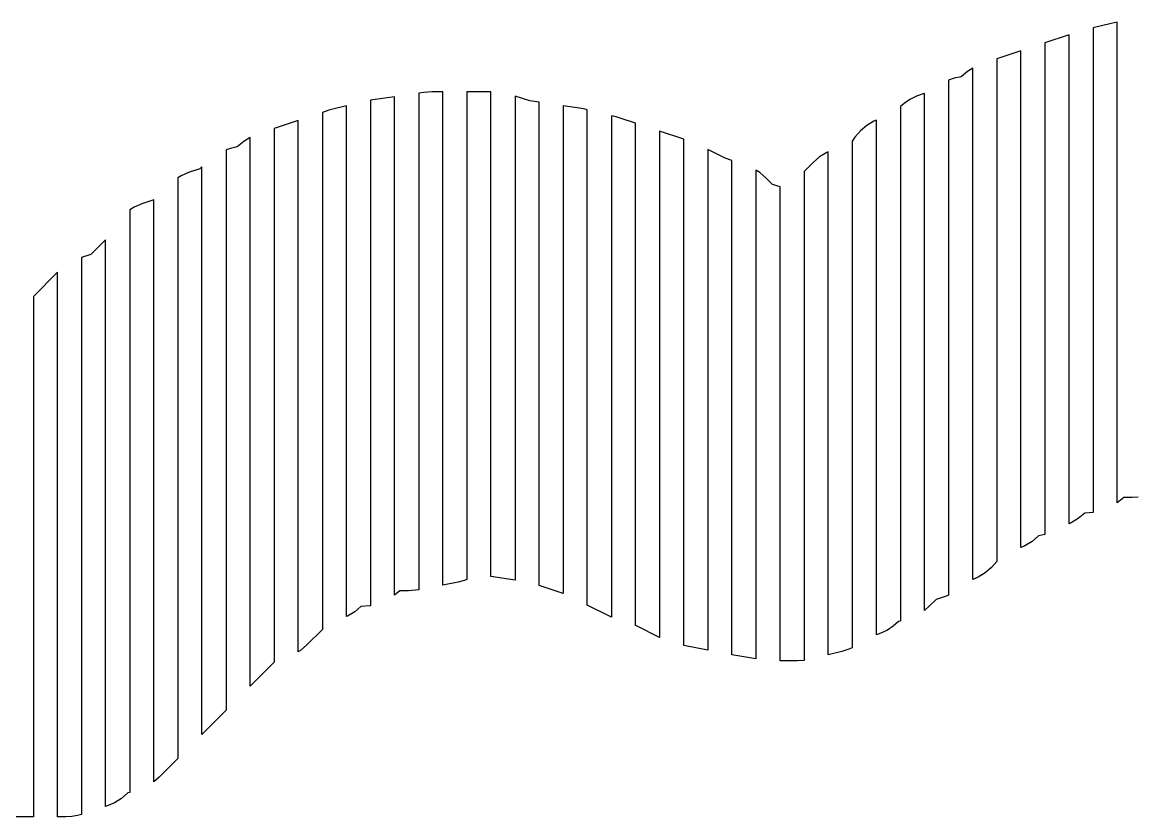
# Model space of a CAD drawing. Header units: millimetres. Extents: x -6 to 1890, y -8 to 898.
# Drawn here: x 363.7 to 548.8, y 59.4 to 191.3 of the extents above; entities that cross this region are included whole.
import ezdxf

# ---------------------------------------------------------------- set-up
doc = ezdxf.new("R2010")
doc.units = ezdxf.units.MM
doc.layers.add('PASSADAS_COMPLETAS', color=1, linetype='CONTINUOUS')
doc.layers.add('PECAS_2D', color=3, linetype='CONTINUOUS')

msp = doc.modelspace()

# ---------------------------------------------------------------- linework, layer by layer
at = {"layer": 'PASSADAS_COMPLETAS'}
msp.add_lwpolyline([(549.039, 112.456), (548.065, 112.404), (546.663, 112.404), (545.578, 111.501), (545.578, 115.361), (545.578, 116.648), (545.578, 117.935), (545.578, 119.222), (545.578, 120.509), (545.578, 121.795), (545.578, 159.113), (545.578, 160.4), (545.578, 161.686), (545.578, 162.973), (545.578, 165.547), (545.578, 168.121), (545.578, 170.694), (545.578, 173.268), (545.578, 175.841), (545.578, 178.415), (545.578, 179.702), (545.578, 180.989), (545.578, 182.275), (545.578, 183.562), (545.578, 184.849), (545.578, 191.283), (544.566, 191.085), (541.578, 190.338), (541.578, 183.852), (541.578, 182.555), (541.578, 181.258), (541.578, 178.664), (541.578, 176.07), (541.578, 174.772), (541.578, 172.178), (541.578, 169.584), (541.578, 166.99), (541.578, 164.395), (541.578, 161.801), (541.578, 160.504), (541.578, 159.207), (541.578, 157.91), (541.578, 156.613), (541.578, 121.59), (541.578, 120.293), (541.578, 118.996), (541.578, 117.699), (541.578, 116.401), (541.578, 115.104), (541.578, 113.807), (541.578, 109.916), (540.2, 109.819), (539.121, 108.918), (537.916, 108.194), (537.578, 108.025), (537.578, 111.891), (537.578, 113.18), (537.578, 114.469), (537.578, 115.757), (537.578, 117.046), (537.578, 118.335), (537.578, 119.624), (537.578, 155.708), (537.578, 156.997), (537.578, 158.285), (537.578, 159.574), (537.578, 160.863), (537.578, 163.44), (537.578, 166.018), (537.578, 168.595), (537.578, 171.173), (537.578, 173.75), (537.578, 176.328), (537.578, 178.905), (537.578, 181.482), (537.578, 182.771), (537.578, 189.215), (533.578, 187.882), (533.578, 181.402), (533.578, 180.107), (533.578, 178.811), (533.578, 176.219), (533.578, 173.628), (533.578, 171.036), (533.578, 168.444), (533.578, 165.853), (533.578, 163.261), (533.578, 159.374), (533.578, 158.078), (533.578, 156.782), (533.578, 155.486), (533.578, 116.612), (533.578, 115.316), (533.578, 114.02), (533.578, 112.724), (533.578, 111.428), (533.578, 110.133), (533.578, 106.245), (532.526, 106.021), (531.461, 105.109), (530.261, 104.367), (529.578, 104.079), (529.578, 107.945), (529.578, 109.234), (529.578, 110.522), (529.578, 111.811), (529.578, 113.099), (529.578, 114.388), (529.578, 115.677), (529.578, 153.045), (529.578, 154.334), (529.578, 155.622), (529.578, 156.911), (529.578, 158.2), (529.578, 159.488), (529.578, 162.065), (529.578, 164.642), (529.578, 167.22), (529.578, 169.797), (529.578, 172.374), (529.578, 174.951), (529.578, 177.528), (529.578, 178.817), (529.578, 180.105), (529.578, 186.548), (525.578, 185.215), (525.578, 178.697), (525.578, 177.393), (525.578, 176.089), (525.578, 174.786), (525.578, 172.178), (525.578, 169.571), (525.578, 166.964), (525.578, 164.357), (525.578, 161.749), (525.578, 159.142), (525.578, 157.838), (525.578, 156.535), (525.578, 155.231), (525.578, 153.927), (525.578, 152.624), (525.578, 113.514), (525.578, 112.211), (525.578, 110.907), (525.578, 109.603), (525.578, 108.3), (525.578, 106.996), (525.578, 101.782), (524.713, 100.794), (523.667, 99.911), (522.507, 99.198), (521.578, 98.802), (521.578, 103.946), (521.578, 105.232), (521.578, 106.517), (521.578, 107.803), (521.578, 109.089), (521.578, 110.375), (521.578, 150.237), (521.578, 151.523), (521.578, 152.809), (521.578, 154.095), (521.578, 155.381), (521.578, 156.667), (521.578, 159.238), (521.578, 161.81), (521.578, 164.382), (521.578, 166.954), (521.578, 169.525), (521.578, 170.811), (521.578, 173.383), (521.578, 175.955), (521.578, 177.241), (521.578, 183.67), (520.721, 183.14), (519.647, 182.219), (518.508, 181.983), (517.578, 181.661), (517.578, 175.184), (517.578, 173.889), (517.578, 172.593), (517.578, 170.003), (517.578, 167.412), (517.578, 164.821), (517.578, 162.23), (517.578, 159.64), (517.578, 157.049), (517.578, 154.458), (517.578, 153.163), (517.578, 151.867), (517.578, 150.572), (517.578, 149.277), (517.578, 147.981), (517.578, 107.824), (517.578, 106.529), (517.578, 105.234), (517.578, 103.938), (517.578, 102.643), (517.578, 101.348), (517.578, 96.166), (517.335, 96.067), (515.495, 95.454), (514.429, 94.388), (513.578, 93.639), (513.578, 98.839), (513.578, 100.139), (513.578, 101.44), (513.578, 102.74), (513.578, 104.04), (513.578, 105.34), (513.578, 145.644), (513.578, 146.944), (513.578, 148.244), (513.578, 149.544), (513.578, 150.845), (513.578, 152.145), (513.578, 154.745), (513.578, 157.345), (513.578, 159.945), (513.578, 162.546), (513.578, 165.146), (513.578, 167.746), (513.578, 170.346), (513.578, 171.647), (513.578, 172.947), (513.578, 179.447), (513.337, 179.397), (512.224, 179.012), (511.166, 178.484), (510.189, 177.826), (509.578, 177.289), (509.578, 170.818), (509.578, 169.524), (509.578, 168.23), (509.578, 165.642), (509.578, 163.053), (509.578, 160.465), (509.578, 157.877), (509.578, 155.289), (509.578, 152.7), (509.578, 150.112), (509.578, 148.818), (509.578, 147.524), (509.578, 146.23), (509.578, 144.935), (509.578, 143.641), (509.578, 102.229), (509.578, 100.935), (509.578, 99.641), (509.578, 98.347), (509.578, 97.053), (509.578, 95.758), (509.578, 91.876), (509.259, 91.802), (508.385, 91.034), (507.408, 90.376), (506.35, 89.848), (505.578, 89.581), (505.578, 93.465), (505.578, 94.76), (505.578, 96.054), (505.578, 97.349), (505.578, 98.644), (505.578, 99.938), (505.578, 140.074), (505.578, 141.369), (505.578, 142.663), (505.578, 143.958), (505.578, 145.253), (505.578, 146.547), (505.578, 147.842), (505.578, 150.431), (505.578, 153.021), (505.578, 155.61), (505.578, 158.2), (505.578, 160.789), (505.578, 163.378), (505.578, 164.673), (505.578, 165.968), (505.578, 167.262), (505.578, 168.557), (505.578, 175.031), (505.163, 174.857), (503.988, 174.143), (502.928, 173.255), (502.02, 172.223), (501.578, 171.535), (501.578, 165.068), (501.578, 163.775), (501.578, 162.482), (501.578, 159.895), (501.578, 157.308), (501.578, 154.721), (501.578, 152.134), (501.578, 149.548), (501.578, 146.961), (501.578, 144.374), (501.578, 143.081), (501.578, 141.787), (501.578, 140.494), (501.578, 139.2), (501.578, 137.907), (501.578, 99.105), (501.578, 97.812), (501.578, 96.518), (501.578, 95.225), (501.578, 93.932), (501.578, 92.638), (501.578, 91.345), (501.578, 87.465), (501.024, 87.199), (499.861, 86.823), (497.578, 86.253), (497.578, 90.107), (497.578, 91.391), (497.578, 92.676), (497.578, 93.961), (497.578, 95.245), (497.578, 96.53), (497.578, 135.069), (497.578, 136.354), (497.578, 137.638), (497.578, 138.923), (497.578, 140.208), (497.578, 141.492), (497.578, 144.062), (497.578, 146.631), (497.578, 149.2), (497.578, 151.77), (497.578, 154.339), (497.578, 156.908), (497.578, 158.193), (497.578, 159.477), (497.578, 160.762), (497.578, 162.047), (497.578, 169.755), (497.362, 169.663), (496.162, 168.922), (495.097, 168.01), (493.578, 166.491), (493.578, 158.761), (493.578, 157.473), (493.578, 156.184), (493.578, 154.896), (493.578, 152.319), (493.578, 149.743), (493.578, 147.166), (493.578, 144.589), (493.578, 142.013), (493.578, 139.436), (493.578, 138.148), (493.578, 136.859), (493.578, 135.571), (493.578, 132.994), (493.578, 96.921), (493.578, 95.633), (493.578, 94.345), (493.578, 93.056), (493.578, 91.768), (493.578, 90.48), (493.578, 89.191), (493.578, 85.326), (492.483, 85.259), (489.578, 85.259), (489.578, 89.129), (489.578, 90.419), (489.578, 91.709), (489.578, 92.999), (489.578, 94.289), (489.578, 95.579), (489.578, 130.409), (489.578, 131.699), (489.578, 132.989), (489.578, 134.279), (489.578, 135.569), (489.578, 136.859), (489.578, 139.439), (489.578, 142.019), (489.578, 144.599), (489.578, 151.049), (489.578, 152.339), (489.578, 153.629), (489.578, 156.209), (489.578, 157.499), (489.578, 163.949), (488.35, 164.358), (487.284, 165.424), (486.219, 166.337), (485.578, 166.733), (485.578, 160.297), (485.578, 159.01), (485.578, 156.435), (485.578, 153.861), (485.578, 151.286), (485.578, 148.712), (485.578, 146.137), (485.578, 143.563), (485.578, 140.989), (485.578, 135.84), (485.578, 134.552), (485.578, 133.265), (485.578, 131.978), (485.578, 130.691), (485.578, 129.404), (485.578, 94.649), (485.578, 93.361), (485.578, 92.074), (485.578, 90.787), (485.578, 89.5), (485.578, 88.213), (485.578, 85.638), (481.578, 86.305), (481.578, 88.909), (481.578, 90.211), (481.578, 91.513), (481.578, 92.816), (481.578, 94.118), (481.578, 96.722), (481.578, 131.879), (481.578, 133.182), (481.578, 134.484), (481.578, 135.786), (481.578, 137.088), (481.578, 139.692), (481.578, 142.296), (481.578, 144.901), (481.578, 147.505), (481.578, 150.109), (481.578, 152.714), (481.578, 155.318), (481.578, 157.922), (481.578, 160.526), (481.578, 161.828), (481.578, 168.339), (480.463, 168.711), (477.578, 170.153), (477.578, 163.659), (477.578, 162.36), (477.578, 159.762), (477.578, 157.165), (477.578, 154.567), (477.578, 151.969), (477.578, 149.371), (477.578, 146.774), (477.578, 144.176), (477.578, 141.578), (477.578, 138.981), (477.578, 137.682), (477.578, 136.383), (477.578, 135.084), (477.578, 133.785), (477.578, 132.486), (477.578, 96.118), (477.578, 94.819), (477.578, 93.52), (477.578, 92.221), (477.578, 90.922), (477.578, 89.624), (477.578, 87.026), (473.578, 87.826), (473.578, 90.412), (473.578, 91.705), (473.578, 92.998), (473.578, 94.291), (473.578, 95.584), (473.578, 96.877), (473.578, 135.665), (473.578, 136.958), (473.578, 138.251), (473.578, 139.544), (473.578, 140.837), (473.578, 143.423), (473.578, 146.009), (473.578, 148.594), (473.578, 151.18), (473.578, 153.766), (473.578, 156.352), (473.578, 158.938), (473.578, 161.524), (473.578, 164.11), (473.578, 165.403), (473.578, 166.696), (473.578, 171.868), (469.578, 173.201), (469.578, 168.03), (469.578, 166.737), (469.578, 164.152), (469.578, 161.566), (469.578, 158.981), (469.578, 156.396), (469.578, 153.81), (469.578, 151.225), (469.578, 148.639), (469.578, 146.054), (469.578, 143.468), (469.578, 142.176), (469.578, 140.883), (469.578, 139.59), (469.578, 138.298), (469.578, 137.005), (469.578, 98.224), (469.578, 96.931), (469.578, 95.638), (469.578, 94.345), (469.578, 93.053), (469.578, 91.76), (469.578, 89.175), (465.725, 91.101), (465.578, 91.15), (465.578, 93.756), (465.578, 95.059), (465.578, 96.362), (465.578, 97.664), (465.578, 98.967), (465.578, 100.27), (465.578, 101.573), (465.578, 139.357), (465.578, 140.659), (465.578, 141.962), (465.578, 143.265), (465.578, 145.871), (465.578, 148.477), (465.578, 151.082), (465.578, 153.688), (465.578, 156.294), (465.578, 158.9), (465.578, 161.505), (465.578, 164.111), (465.578, 166.717), (465.578, 168.02), (465.578, 169.323), (465.578, 174.534), (463.046, 175.378), (462.375, 175.574), (461.578, 175.773), (461.578, 170.572), (461.578, 169.271), (461.578, 166.671), (461.578, 164.07), (461.578, 161.47), (461.578, 158.869), (461.578, 156.269), (461.578, 153.668), (461.578, 151.068), (461.578, 148.467), (461.578, 145.866), (461.578, 144.566), (461.578, 143.266), (461.578, 141.966), (461.578, 140.665), (461.578, 102.957), (461.578, 101.657), (461.578, 100.356), (461.578, 99.056), (461.578, 97.756), (461.578, 96.456), (461.578, 95.155), (461.578, 92.555), (461.269, 92.683), (457.578, 94.528), (457.578, 97.098), (457.578, 98.383), (457.578, 99.669), (457.578, 100.954), (457.578, 102.239), (457.578, 103.524), (457.578, 104.809), (457.578, 106.094), (457.578, 142.076), (457.578, 143.361), (457.578, 144.646), (457.578, 145.931), (457.578, 148.501), (457.578, 151.071), (457.578, 153.642), (457.578, 157.497), (457.578, 160.067), (457.578, 162.637), (457.578, 165.207), (457.578, 167.777), (457.578, 170.348), (457.578, 171.633), (457.578, 176.773), (457.204, 176.866), (456.284, 177.046), (453.578, 177.433), (453.578, 172.291), (453.578, 171.005), (453.578, 168.434), (453.578, 165.863), (453.578, 163.292), (453.578, 160.721), (453.578, 158.15), (453.578, 155.579), (453.578, 153.007), (453.578, 150.436), (453.578, 147.865), (453.578, 146.58), (453.578, 145.294), (453.578, 144.008), (453.578, 141.437), (453.578, 106.727), (453.578, 105.442), (453.578, 104.156), (453.578, 102.87), (453.578, 101.585), (453.578, 100.299), (453.578, 99.014), (453.578, 96.443), (449.578, 97.776), (449.578, 100.364), (449.578, 101.658), (449.578, 102.952), (449.578, 104.246), (449.578, 105.54), (449.578, 106.834), (449.578, 108.128), (449.578, 143.066), (449.578, 144.36), (449.578, 145.654), (449.578, 146.948), (449.578, 148.242), (449.578, 150.83), (449.578, 153.418), (449.578, 156.006), (449.578, 158.594), (449.578, 161.182), (449.578, 163.77), (449.578, 166.358), (449.578, 168.946), (449.578, 171.534), (449.578, 172.828), (449.578, 178.005), (448.048, 178.223), (445.578, 179.047), (445.578, 173.863), (445.578, 172.567), (445.578, 169.975), (445.578, 167.383), (445.578, 164.791), (445.578, 162.2), (445.578, 159.608), (445.578, 157.016), (445.578, 154.424), (445.578, 151.832), (445.578, 149.24), (445.578, 147.945), (445.578, 146.649), (445.578, 145.353), (445.578, 144.057), (445.578, 142.761), (445.578, 107.771), (445.578, 106.475), (445.578, 105.179), (445.578, 103.884), (445.578, 102.588), (445.578, 101.292), (445.578, 98.7), (441.578, 99.271), (441.578, 101.867), (441.578, 103.164), (441.578, 104.462), (441.578, 105.759), (441.578, 107.057), (441.578, 108.355), (441.578, 144.688), (441.578, 145.985), (441.578, 147.283), (441.578, 148.581), (441.578, 151.176), (441.578, 153.771), (441.578, 156.366), (441.578, 158.961), (441.578, 161.557), (441.578, 164.152), (441.578, 166.747), (441.578, 169.342), (441.578, 171.937), (441.578, 173.235), (441.578, 179.723), (437.578, 179.723), (437.578, 173.301), (437.578, 172.017), (437.578, 169.448), (437.578, 166.879), (437.578, 164.31), (437.578, 161.742), (437.578, 159.173), (437.578, 156.604), (437.578, 154.035), (437.578, 151.466), (437.578, 148.898), (437.578, 147.613), (437.578, 146.329), (437.578, 145.044), (437.578, 143.76), (437.578, 109.081), (437.578, 107.797), (437.578, 106.512), (437.578, 105.228), (437.578, 103.944), (437.578, 102.659), (437.578, 98.806), (437.103, 98.623), (436.1, 98.362), (433.578, 97.858), (433.578, 101.756), (433.578, 103.055), (433.578, 104.355), (433.578, 105.654), (433.578, 106.954), (433.578, 108.253), (433.578, 144.638), (433.578, 145.937), (433.578, 147.237), (433.578, 148.536), (433.578, 151.135), (433.578, 153.734), (433.578, 156.333), (433.578, 158.932), (433.578, 161.531), (433.578, 164.13), (433.578, 166.729), (433.578, 169.328), (433.578, 171.926), (433.578, 173.226), (433.578, 179.723), (431.73, 179.723), (430.444, 179.632), (429.578, 179.508), (429.578, 173.067), (429.578, 171.779), (429.578, 169.202), (429.578, 166.626), (429.578, 164.05), (429.578, 161.473), (429.578, 157.609), (429.578, 155.032), (429.578, 152.456), (429.578, 149.88), (429.578, 147.303), (429.578, 146.015), (429.578, 144.727), (429.578, 143.439), (429.578, 107.369), (429.578, 106.081), (429.578, 104.793), (429.578, 103.504), (429.578, 102.216), (429.578, 100.928), (429.578, 97.063), (427.853, 96.893), (426.451, 96.893), (425.578, 96.163), (425.578, 100.043), (425.578, 101.336), (425.578, 102.63), (425.578, 103.923), (425.578, 105.216), (425.578, 106.51), (425.578, 142.723), (425.578, 144.016), (425.578, 145.31), (425.578, 146.603), (425.578, 147.896), (425.578, 150.483), (425.578, 153.07), (425.578, 155.657), (425.578, 158.243), (425.578, 160.83), (425.578, 163.417), (425.578, 166.003), (425.578, 168.59), (425.578, 171.177), (425.578, 172.47), (425.578, 178.937), (421.578, 178.365), (421.578, 171.909), (421.578, 170.618), (421.578, 168.035), (421.578, 165.453), (421.578, 162.871), (421.578, 160.288), (421.578, 157.706), (421.578, 155.123), (421.578, 152.541), (421.578, 149.958), (421.578, 147.376), (421.578, 146.085), (421.578, 144.794), (421.578, 143.502), (421.578, 142.211), (421.578, 104.766), (421.578, 103.475), (421.578, 102.183), (421.578, 100.892), (421.578, 99.601), (421.578, 98.31), (421.578, 94.436), (421.481, 94.413), (419.987, 94.307), (418.942, 93.431), (417.77, 92.717), (417.578, 92.636), (417.578, 96.491), (417.578, 97.775), (417.578, 99.06), (417.578, 100.345), (417.578, 101.63), (417.578, 102.915), (417.578, 104.199), (417.578, 141.459), (417.578, 142.744), (417.578, 144.029), (417.578, 145.314), (417.578, 146.599), (417.578, 149.168), (417.578, 153.023), (417.578, 155.593), (417.578, 158.162), (417.578, 160.732), (417.578, 163.301), (417.578, 165.871), (417.578, 168.441), (417.578, 169.726), (417.578, 171.01), (417.578, 177.435), (415.305, 176.866), (414.634, 176.671), (413.578, 176.319), (413.578, 169.816), (413.578, 168.516), (413.578, 165.914), (413.578, 163.313), (413.578, 160.712), (413.578, 158.111), (413.578, 155.51), (413.578, 152.909), (413.578, 150.308), (413.578, 147.707), (413.578, 145.106), (413.578, 143.805), (413.578, 142.504), (413.578, 141.204), (413.578, 139.903), (413.578, 102.187), (413.578, 100.887), (413.578, 99.586), (413.578, 98.286), (413.578, 96.985), (413.578, 95.684), (413.578, 90.482), (411.02, 87.924), (409.955, 87.012), (409.578, 86.779), (409.578, 91.968), (409.578, 93.265), (409.578, 94.562), (409.578, 95.859), (409.578, 97.156), (409.578, 98.453), (409.578, 138.665), (409.578, 139.962), (409.578, 141.26), (409.578, 142.557), (409.578, 143.854), (409.578, 146.448), (409.578, 149.043), (409.578, 151.637), (409.578, 154.231), (409.578, 156.825), (409.578, 159.42), (409.578, 162.014), (409.578, 164.608), (409.578, 167.203), (409.578, 168.5), (409.578, 174.986), (405.578, 173.652), (405.578, 167.139), (405.578, 165.836), (405.578, 163.231), (405.578, 160.625), (405.578, 158.02), (405.578, 155.414), (405.578, 152.809), (405.578, 150.203), (405.578, 147.598), (405.578, 144.992), (405.578, 142.387), (405.578, 141.084), (405.578, 139.782), (405.578, 138.479), (405.578, 137.176), (405.578, 135.873), (405.578, 96.792), (405.578, 95.489), (405.578, 94.186), (405.578, 92.884), (405.578, 91.581), (405.578, 90.278), (405.578, 88.976), (405.578, 85.067), (401.578, 81.067), (401.578, 86.273), (401.578, 87.575), (401.578, 88.876), (401.578, 90.177), (401.578, 91.479), (401.578, 92.78), (401.578, 94.082), (401.578, 135.728), (401.578, 137.029), (401.578, 138.331), (401.578, 139.632), (401.578, 140.933), (401.578, 143.536), (401.578, 146.139), (401.578, 148.742), (401.578, 151.345), (401.578, 153.948), (401.578, 156.551), (401.578, 159.154), (401.578, 161.756), (401.578, 164.359), (401.578, 165.661), (401.578, 172.168), (400.508, 171.507), (399.434, 170.585), (398.295, 170.349), (397.578, 170.101), (397.578, 163.64), (397.578, 162.348), (397.578, 159.764), (397.578, 157.18), (397.578, 154.595), (397.578, 152.011), (397.578, 149.427), (397.578, 146.843), (397.578, 144.258), (397.578, 141.674), (397.578, 139.09), (397.578, 137.798), (397.578, 136.506), (397.578, 135.213), (397.578, 133.921), (397.578, 132.629), (397.578, 89.989), (397.578, 88.697), (397.578, 87.404), (397.578, 86.112), (397.578, 84.82), (397.578, 83.528), (397.578, 82.236), (397.578, 77.067), (393.578, 73.067), (393.578, 78.232), (393.578, 79.523), (393.578, 80.814), (393.578, 82.105), (393.578, 83.396), (393.578, 84.687), (393.578, 85.978), (393.578, 131.165), (393.578, 132.456), (393.578, 133.747), (393.578, 135.038), (393.578, 136.329), (393.578, 138.911), (393.578, 141.493), (393.578, 144.075), (393.578, 147.949), (393.578, 150.531), (393.578, 153.113), (393.578, 155.695), (393.578, 158.277), (393.578, 159.568), (393.578, 160.859), (393.578, 167.314), (393.207, 166.943), (391.367, 166.33), (390.12, 165.809), (389.578, 165.479), (389.578, 157.766), (389.578, 156.481), (389.578, 153.91), (389.578, 151.339), (389.578, 148.768), (389.578, 146.197), (389.578, 143.626), (389.578, 141.055), (389.578, 138.484), (389.578, 135.913), (389.578, 134.627), (389.578, 133.342), (389.578, 132.056), (389.578, 130.771), (389.578, 129.485), (389.578, 128.2), (389.578, 81.922), (389.578, 80.637), (389.578, 79.351), (389.578, 78.066), (389.578, 76.78), (389.578, 75.495), (389.578, 74.209), (389.578, 69.067), (386.461, 65.95), (385.578, 65.176), (385.578, 70.33), (385.578, 71.618), (385.578, 72.907), (385.578, 74.195), (385.578, 75.484), (385.578, 76.772), (385.578, 124.448), (385.578, 125.736), (385.578, 127.025), (385.578, 128.313), (385.578, 129.602), (385.578, 130.89), (385.578, 132.179), (385.578, 134.756), (385.578, 137.333), (385.578, 139.91), (385.578, 142.487), (385.578, 145.064), (385.578, 147.641), (385.578, 150.218), (385.578, 152.795), (385.578, 154.084), (385.578, 155.373), (385.578, 161.815), (383.611, 161.16), (382.312, 160.611), (381.578, 160.155), (381.578, 152.417), (381.578, 151.128), (381.578, 148.548), (381.578, 145.969), (381.578, 143.39), (381.578, 140.811), (381.578, 138.231), (381.578, 135.652), (381.578, 133.073), (381.578, 130.493), (381.578, 129.204), (381.578, 127.914), (381.578, 126.625), (381.578, 125.335), (381.578, 124.045), (381.578, 122.756), (381.578, 121.466), (381.578, 75.039), (381.578, 73.749), (381.578, 72.46), (381.578, 71.17), (381.578, 69.88), (381.578, 68.591), (381.578, 67.301), (381.578, 63.432), (381.29, 63.365), (380.225, 62.453), (379.025, 61.711), (377.733, 61.167), (377.578, 61.115), (377.578, 66.27), (377.578, 67.558), (377.578, 68.847), (377.578, 70.136), (377.578, 71.425), (377.578, 117.819), (377.578, 119.108), (377.578, 120.396), (377.578, 121.685), (377.578, 122.974), (377.578, 124.263), (377.578, 125.551), (377.578, 128.129), (377.578, 130.706), (377.578, 133.284), (377.578, 135.861), (377.578, 138.439), (377.578, 141.016), (377.578, 143.594), (377.578, 146.171), (377.578, 147.46), (377.578, 148.749), (377.578, 155.192), (375.11, 152.725), (373.578, 152.214), (373.578, 144.404), (373.578, 143.102), (373.578, 140.499), (373.578, 137.896), (373.578, 135.293), (373.578, 132.689), (373.578, 130.086), (373.578, 127.483), (373.578, 124.879), (373.578, 122.276), (373.578, 120.975), (373.578, 119.673), (373.578, 118.371), (373.578, 117.07), (373.578, 115.768), (373.578, 114.466), (373.578, 113.165), (373.578, 70.211), (373.578, 68.909), (373.578, 67.608), (373.578, 66.306), (373.578, 65.004), (373.578, 63.703), (373.578, 59.798), (372.916, 59.616), (371.951, 59.459), (370.978, 59.407), (369.578, 59.407), (369.578, 63.28), (369.578, 64.571), (369.578, 65.862), (369.578, 67.153), (369.578, 68.444), (369.578, 69.735), (369.578, 109.756), (369.578, 111.047), (369.578, 112.338), (369.578, 113.629), (369.578, 114.92), (369.578, 116.211), (369.578, 117.502), (369.578, 120.084), (369.578, 122.666), (369.578, 125.248), (369.578, 127.83), (369.578, 130.412), (369.578, 132.994), (369.578, 135.576), (369.578, 138.158), (369.578, 139.449), (369.578, 140.74), (369.578, 149.777), (365.578, 145.777), (365.578, 135.465), (365.578, 134.175), (365.578, 131.597), (365.578, 129.019), (365.578, 126.441), (365.578, 123.863), (365.578, 121.284), (365.578, 118.706), (365.578, 116.128), (365.578, 113.55), (365.578, 112.261), (365.578, 110.971), (365.578, 109.682), (365.578, 108.393), (365.578, 107.104), (365.578, 105.815), (365.578, 69.72), (365.578, 68.431), (365.578, 67.142), (365.578, 65.853), (365.578, 64.563), (365.578, 63.274), (365.578, 59.407), (361.578, 59.407)], dxfattribs=at)
at = {"layer": 'PECAS_2D'}
msp.add_lwpolyline([(549.039, 112.456), (548.065, 112.404), (546.663, 112.404), (545.578, 111.501), (545.578, 115.361), (545.578, 116.648), (545.578, 117.935), (545.578, 119.222), (545.578, 120.509), (545.578, 121.795), (545.578, 159.113), (545.578, 160.4), (545.578, 161.686), (545.578, 162.973), (545.578, 165.547), (545.578, 168.121), (545.578, 170.694), (545.578, 173.268), (545.578, 175.841), (545.578, 178.415), (545.578, 179.702), (545.578, 180.989), (545.578, 182.275), (545.578, 183.562), (545.578, 184.849), (545.578, 191.283), (544.566, 191.085), (541.578, 190.338), (541.578, 183.852), (541.578, 182.555), (541.578, 181.258), (541.578, 178.664), (541.578, 176.07), (541.578, 174.772), (541.578, 172.178), (541.578, 169.584), (541.578, 166.99), (541.578, 164.395), (541.578, 161.801), (541.578, 160.504), (541.578, 159.207), (541.578, 157.91), (541.578, 156.613), (541.578, 121.59), (541.578, 120.293), (541.578, 118.996), (541.578, 117.699), (541.578, 116.401), (541.578, 115.104), (541.578, 113.807), (541.578, 109.916), (540.2, 109.819), (539.121, 108.918), (537.916, 108.194), (537.578, 108.025), (537.578, 111.891), (537.578, 113.18), (537.578, 114.469), (537.578, 115.757), (537.578, 117.046), (537.578, 118.335), (537.578, 119.624), (537.578, 155.708), (537.578, 156.997), (537.578, 158.285), (537.578, 159.574), (537.578, 160.863), (537.578, 163.44), (537.578, 166.018), (537.578, 168.595), (537.578, 171.173), (537.578, 173.75), (537.578, 176.328), (537.578, 178.905), (537.578, 181.482), (537.578, 182.771), (537.578, 189.215), (533.578, 187.882), (533.578, 181.402), (533.578, 180.107), (533.578, 178.811), (533.578, 176.219), (533.578, 173.628), (533.578, 171.036), (533.578, 168.444), (533.578, 165.853), (533.578, 163.261), (533.578, 159.374), (533.578, 158.078), (533.578, 156.782), (533.578, 155.486), (533.578, 116.612), (533.578, 115.316), (533.578, 114.02), (533.578, 112.724), (533.578, 111.428), (533.578, 110.133), (533.578, 106.245), (532.526, 106.021), (531.461, 105.109), (530.261, 104.367), (529.578, 104.079), (529.578, 107.945), (529.578, 109.234), (529.578, 110.522), (529.578, 111.811), (529.578, 113.099), (529.578, 114.388), (529.578, 115.677), (529.578, 153.045), (529.578, 154.334), (529.578, 155.622), (529.578, 156.911), (529.578, 158.2), (529.578, 159.488), (529.578, 162.065), (529.578, 164.642), (529.578, 167.22), (529.578, 169.797), (529.578, 172.374), (529.578, 174.951), (529.578, 177.528), (529.578, 178.817), (529.578, 180.105), (529.578, 186.548), (525.578, 185.215), (525.578, 178.697), (525.578, 177.393), (525.578, 176.089), (525.578, 174.786), (525.578, 172.178), (525.578, 169.571), (525.578, 166.964), (525.578, 164.357), (525.578, 161.749), (525.578, 159.142), (525.578, 157.838), (525.578, 156.535), (525.578, 155.231), (525.578, 153.927), (525.578, 152.624), (525.578, 113.514), (525.578, 112.211), (525.578, 110.907), (525.578, 109.603), (525.578, 108.3), (525.578, 106.996), (525.578, 101.782), (524.713, 100.794), (523.667, 99.911), (522.507, 99.198), (521.578, 98.802), (521.578, 103.946), (521.578, 105.232), (521.578, 106.517), (521.578, 107.803), (521.578, 109.089), (521.578, 110.375), (521.578, 150.237), (521.578, 151.523), (521.578, 152.809), (521.578, 154.095), (521.578, 155.381), (521.578, 156.667), (521.578, 159.238), (521.578, 161.81), (521.578, 164.382), (521.578, 166.954), (521.578, 169.525), (521.578, 170.811), (521.578, 173.383), (521.578, 175.955), (521.578, 177.241), (521.578, 183.67), (520.721, 183.14), (519.647, 182.219), (518.508, 181.983), (517.578, 181.661), (517.578, 175.184), (517.578, 173.889), (517.578, 172.593), (517.578, 170.003), (517.578, 167.412), (517.578, 164.821), (517.578, 162.23), (517.578, 159.64), (517.578, 157.049), (517.578, 154.458), (517.578, 153.163), (517.578, 151.867), (517.578, 150.572), (517.578, 149.277), (517.578, 147.981), (517.578, 107.824), (517.578, 106.529), (517.578, 105.234), (517.578, 103.938), (517.578, 102.643), (517.578, 101.348), (517.578, 96.166), (517.335, 96.067), (515.495, 95.454), (514.429, 94.388), (513.578, 93.639), (513.578, 98.839), (513.578, 100.139), (513.578, 101.44), (513.578, 102.74), (513.578, 104.04), (513.578, 105.34), (513.578, 145.644), (513.578, 146.944), (513.578, 148.244), (513.578, 149.544), (513.578, 150.845), (513.578, 152.145), (513.578, 154.745), (513.578, 157.345), (513.578, 159.945), (513.578, 162.546), (513.578, 165.146), (513.578, 167.746), (513.578, 170.346), (513.578, 171.647), (513.578, 172.947), (513.578, 179.447), (513.337, 179.397), (512.224, 179.012), (511.166, 178.484), (510.189, 177.826), (509.578, 177.289), (509.578, 170.818), (509.578, 169.524), (509.578, 168.23), (509.578, 165.642), (509.578, 163.053), (509.578, 160.465), (509.578, 157.877), (509.578, 155.289), (509.578, 152.7), (509.578, 150.112), (509.578, 148.818), (509.578, 147.524), (509.578, 146.23), (509.578, 144.935), (509.578, 143.641), (509.578, 102.229), (509.578, 100.935), (509.578, 99.641), (509.578, 98.347), (509.578, 97.053), (509.578, 95.758), (509.578, 91.876), (509.259, 91.802), (508.385, 91.034), (507.408, 90.376), (506.35, 89.848), (505.578, 89.581), (505.578, 93.465), (505.578, 94.76), (505.578, 96.054), (505.578, 97.349), (505.578, 98.644), (505.578, 99.938), (505.578, 140.074), (505.578, 141.369), (505.578, 142.663), (505.578, 143.958), (505.578, 145.253), (505.578, 146.547), (505.578, 147.842), (505.578, 150.431), (505.578, 153.021), (505.578, 155.61), (505.578, 158.2), (505.578, 160.789), (505.578, 163.378), (505.578, 164.673), (505.578, 165.968), (505.578, 167.262), (505.578, 168.557), (505.578, 175.031), (505.163, 174.857), (503.988, 174.143), (502.928, 173.255), (502.02, 172.223), (501.578, 171.535), (501.578, 165.068), (501.578, 163.775), (501.578, 162.482), (501.578, 159.895), (501.578, 157.308), (501.578, 154.721), (501.578, 152.134), (501.578, 149.548), (501.578, 146.961), (501.578, 144.374), (501.578, 143.081), (501.578, 141.787), (501.578, 140.494), (501.578, 139.2), (501.578, 137.907), (501.578, 99.105), (501.578, 97.812), (501.578, 96.518), (501.578, 95.225), (501.578, 93.932), (501.578, 92.638), (501.578, 91.345), (501.578, 87.465), (501.024, 87.199), (499.861, 86.823), (497.578, 86.253), (497.578, 90.107), (497.578, 91.391), (497.578, 92.676), (497.578, 93.961), (497.578, 95.245), (497.578, 96.53), (497.578, 135.069), (497.578, 136.354), (497.578, 137.638), (497.578, 138.923), (497.578, 140.208), (497.578, 141.492), (497.578, 144.062), (497.578, 146.631), (497.578, 149.2), (497.578, 151.77), (497.578, 154.339), (497.578, 156.908), (497.578, 158.193), (497.578, 159.477), (497.578, 160.762), (497.578, 162.047), (497.578, 169.755), (497.362, 169.663), (496.162, 168.922), (495.097, 168.01), (493.578, 166.491), (493.578, 158.761), (493.578, 157.473), (493.578, 156.184), (493.578, 154.896), (493.578, 152.319), (493.578, 149.743), (493.578, 147.166), (493.578, 144.589), (493.578, 142.013), (493.578, 139.436), (493.578, 138.148), (493.578, 136.859), (493.578, 135.571), (493.578, 132.994), (493.578, 96.921), (493.578, 95.633), (493.578, 94.345), (493.578, 93.056), (493.578, 91.768), (493.578, 90.48), (493.578, 89.191), (493.578, 85.326), (492.483, 85.259), (489.578, 85.259), (489.578, 89.129), (489.578, 90.419), (489.578, 91.709), (489.578, 92.999), (489.578, 94.289), (489.578, 95.579), (489.578, 130.409), (489.578, 131.699), (489.578, 132.989), (489.578, 134.279), (489.578, 135.569), (489.578, 136.859), (489.578, 139.439), (489.578, 142.019), (489.578, 144.599), (489.578, 151.049), (489.578, 152.339), (489.578, 153.629), (489.578, 156.209), (489.578, 157.499), (489.578, 163.949), (488.35, 164.358), (487.284, 165.424), (486.219, 166.337), (485.578, 166.733), (485.578, 160.297), (485.578, 159.01), (485.578, 156.435), (485.578, 153.861), (485.578, 151.286), (485.578, 148.712), (485.578, 146.137), (485.578, 143.563), (485.578, 140.989), (485.578, 135.84), (485.578, 134.552), (485.578, 133.265), (485.578, 131.978), (485.578, 130.691), (485.578, 129.404), (485.578, 94.649), (485.578, 93.361), (485.578, 92.074), (485.578, 90.787), (485.578, 89.5), (485.578, 88.213), (485.578, 85.638), (481.578, 86.305), (481.578, 88.909), (481.578, 90.211), (481.578, 91.513), (481.578, 92.816), (481.578, 94.118), (481.578, 96.722), (481.578, 131.879), (481.578, 133.182), (481.578, 134.484), (481.578, 135.786), (481.578, 137.088), (481.578, 139.692), (481.578, 142.296), (481.578, 144.901), (481.578, 147.505), (481.578, 150.109), (481.578, 152.714), (481.578, 155.318), (481.578, 157.922), (481.578, 160.526), (481.578, 161.828), (481.578, 168.339), (480.463, 168.711), (477.578, 170.153), (477.578, 163.659), (477.578, 162.36), (477.578, 159.762), (477.578, 157.165), (477.578, 154.567), (477.578, 151.969), (477.578, 149.371), (477.578, 146.774), (477.578, 144.176), (477.578, 141.578), (477.578, 138.981), (477.578, 137.682), (477.578, 136.383), (477.578, 135.084), (477.578, 133.785), (477.578, 132.486), (477.578, 96.118), (477.578, 94.819), (477.578, 93.52), (477.578, 92.221), (477.578, 90.922), (477.578, 89.624), (477.578, 87.026), (473.578, 87.826), (473.578, 90.412), (473.578, 91.705), (473.578, 92.998), (473.578, 94.291), (473.578, 95.584), (473.578, 96.877), (473.578, 135.665), (473.578, 136.958), (473.578, 138.251), (473.578, 139.544), (473.578, 140.837), (473.578, 143.423), (473.578, 146.009), (473.578, 148.594), (473.578, 151.18), (473.578, 153.766), (473.578, 156.352), (473.578, 158.938), (473.578, 161.524), (473.578, 164.11), (473.578, 165.403), (473.578, 166.696), (473.578, 171.868), (469.578, 173.201), (469.578, 168.03), (469.578, 166.737), (469.578, 164.152), (469.578, 161.566), (469.578, 158.981), (469.578, 156.396), (469.578, 153.81), (469.578, 151.225), (469.578, 148.639), (469.578, 146.054), (469.578, 143.468), (469.578, 142.176), (469.578, 140.883), (469.578, 139.59), (469.578, 138.298), (469.578, 137.005), (469.578, 98.224), (469.578, 96.931), (469.578, 95.638), (469.578, 94.345), (469.578, 93.053), (469.578, 91.76), (469.578, 89.175), (465.725, 91.101), (465.578, 91.15), (465.578, 93.756), (465.578, 95.059), (465.578, 96.362), (465.578, 97.664), (465.578, 98.967), (465.578, 100.27), (465.578, 101.573), (465.578, 139.357), (465.578, 140.659), (465.578, 141.962), (465.578, 143.265), (465.578, 145.871), (465.578, 148.477), (465.578, 151.082), (465.578, 153.688), (465.578, 156.294), (465.578, 158.9), (465.578, 161.505), (465.578, 164.111), (465.578, 166.717), (465.578, 168.02), (465.578, 169.323), (465.578, 174.534), (463.046, 175.378), (462.375, 175.574), (461.578, 175.773), (461.578, 170.572), (461.578, 169.271), (461.578, 166.671), (461.578, 164.07), (461.578, 161.47), (461.578, 158.869), (461.578, 156.269), (461.578, 153.668), (461.578, 151.068), (461.578, 148.467), (461.578, 145.866), (461.578, 144.566), (461.578, 143.266), (461.578, 141.966), (461.578, 140.665), (461.578, 102.957), (461.578, 101.657), (461.578, 100.356), (461.578, 99.056), (461.578, 97.756), (461.578, 96.456), (461.578, 95.155), (461.578, 92.555), (461.269, 92.683), (457.578, 94.528), (457.578, 97.098), (457.578, 98.383), (457.578, 99.669), (457.578, 100.954), (457.578, 102.239), (457.578, 103.524), (457.578, 104.809), (457.578, 106.094), (457.578, 142.076), (457.578, 143.361), (457.578, 144.646), (457.578, 145.931), (457.578, 148.501), (457.578, 151.071), (457.578, 153.642), (457.578, 157.497), (457.578, 160.067), (457.578, 162.637), (457.578, 165.207), (457.578, 167.777), (457.578, 170.348), (457.578, 171.633), (457.578, 176.773), (457.204, 176.866), (456.284, 177.046), (453.578, 177.433), (453.578, 172.291), (453.578, 171.005), (453.578, 168.434), (453.578, 165.863), (453.578, 163.292), (453.578, 160.721), (453.578, 158.15), (453.578, 155.579), (453.578, 153.007), (453.578, 150.436), (453.578, 147.865), (453.578, 146.58), (453.578, 145.294), (453.578, 144.008), (453.578, 141.437), (453.578, 106.727), (453.578, 105.442), (453.578, 104.156), (453.578, 102.87), (453.578, 101.585), (453.578, 100.299), (453.578, 99.014), (453.578, 96.443), (449.578, 97.776), (449.578, 100.364), (449.578, 101.658), (449.578, 102.952), (449.578, 104.246), (449.578, 105.54), (449.578, 106.834), (449.578, 108.128), (449.578, 143.066), (449.578, 144.36), (449.578, 145.654), (449.578, 146.948), (449.578, 148.242), (449.578, 150.83), (449.578, 153.418), (449.578, 156.006), (449.578, 158.594), (449.578, 161.182), (449.578, 163.77), (449.578, 166.358), (449.578, 168.946), (449.578, 171.534), (449.578, 172.828), (449.578, 178.005), (448.048, 178.223), (445.578, 179.047), (445.578, 173.863), (445.578, 172.567), (445.578, 169.975), (445.578, 167.383), (445.578, 164.791), (445.578, 162.2), (445.578, 159.608), (445.578, 157.016), (445.578, 154.424), (445.578, 151.832), (445.578, 149.24), (445.578, 147.945), (445.578, 146.649), (445.578, 145.353), (445.578, 144.057), (445.578, 142.761), (445.578, 107.771), (445.578, 106.475), (445.578, 105.179), (445.578, 103.884), (445.578, 102.588), (445.578, 101.292), (445.578, 98.7), (441.578, 99.271), (441.578, 101.867), (441.578, 103.164), (441.578, 104.462), (441.578, 105.759), (441.578, 107.057), (441.578, 108.355), (441.578, 144.688), (441.578, 145.985), (441.578, 147.283), (441.578, 148.581), (441.578, 151.176), (441.578, 153.771), (441.578, 156.366), (441.578, 158.961), (441.578, 161.557), (441.578, 164.152), (441.578, 166.747), (441.578, 169.342), (441.578, 171.937), (441.578, 173.235), (441.578, 179.723), (437.578, 179.723), (437.578, 173.301), (437.578, 172.017), (437.578, 169.448), (437.578, 166.879), (437.578, 164.31), (437.578, 161.742), (437.578, 159.173), (437.578, 156.604), (437.578, 154.035), (437.578, 151.466), (437.578, 148.898), (437.578, 147.613), (437.578, 146.329), (437.578, 145.044), (437.578, 143.76), (437.578, 109.081), (437.578, 107.797), (437.578, 106.512), (437.578, 105.228), (437.578, 103.944), (437.578, 102.659), (437.578, 98.806), (437.103, 98.623), (436.1, 98.362), (433.578, 97.858), (433.578, 101.756), (433.578, 103.055), (433.578, 104.355), (433.578, 105.654), (433.578, 106.954), (433.578, 108.253), (433.578, 144.638), (433.578, 145.937), (433.578, 147.237), (433.578, 148.536), (433.578, 151.135), (433.578, 153.734), (433.578, 156.333), (433.578, 158.932), (433.578, 161.531), (433.578, 164.13), (433.578, 166.729), (433.578, 169.328), (433.578, 171.926), (433.578, 173.226), (433.578, 179.723), (431.73, 179.723), (430.444, 179.632), (429.578, 179.508), (429.578, 173.067), (429.578, 171.779), (429.578, 169.202), (429.578, 166.626), (429.578, 164.05), (429.578, 161.473), (429.578, 157.609), (429.578, 155.032), (429.578, 152.456), (429.578, 149.88), (429.578, 147.303), (429.578, 146.015), (429.578, 144.727), (429.578, 143.439), (429.578, 107.369), (429.578, 106.081), (429.578, 104.793), (429.578, 103.504), (429.578, 102.216), (429.578, 100.928), (429.578, 97.063), (427.853, 96.893), (426.451, 96.893), (425.578, 96.163), (425.578, 100.043), (425.578, 101.336), (425.578, 102.63), (425.578, 103.923), (425.578, 105.216), (425.578, 106.51), (425.578, 142.723), (425.578, 144.016), (425.578, 145.31), (425.578, 146.603), (425.578, 147.896), (425.578, 150.483), (425.578, 153.07), (425.578, 155.657), (425.578, 158.243), (425.578, 160.83), (425.578, 163.417), (425.578, 166.003), (425.578, 168.59), (425.578, 171.177), (425.578, 172.47), (425.578, 178.937), (421.578, 178.365), (421.578, 171.909), (421.578, 170.618), (421.578, 168.035), (421.578, 165.453), (421.578, 162.871), (421.578, 160.288), (421.578, 157.706), (421.578, 155.123), (421.578, 152.541), (421.578, 149.958), (421.578, 147.376), (421.578, 146.085), (421.578, 144.794), (421.578, 143.502), (421.578, 142.211), (421.578, 104.766), (421.578, 103.475), (421.578, 102.183), (421.578, 100.892), (421.578, 99.601), (421.578, 98.31), (421.578, 94.436), (421.481, 94.413), (419.987, 94.307), (418.942, 93.431), (417.77, 92.717), (417.578, 92.636), (417.578, 96.491), (417.578, 97.775), (417.578, 99.06), (417.578, 100.345), (417.578, 101.63), (417.578, 102.915), (417.578, 104.199), (417.578, 141.459), (417.578, 142.744), (417.578, 144.029), (417.578, 145.314), (417.578, 146.599), (417.578, 149.168), (417.578, 153.023), (417.578, 155.593), (417.578, 158.162), (417.578, 160.732), (417.578, 163.301), (417.578, 165.871), (417.578, 168.441), (417.578, 169.726), (417.578, 171.01), (417.578, 177.435), (415.305, 176.866), (414.634, 176.671), (413.578, 176.319), (413.578, 169.816), (413.578, 168.516), (413.578, 165.914), (413.578, 163.313), (413.578, 160.712), (413.578, 158.111), (413.578, 155.51), (413.578, 152.909), (413.578, 150.308), (413.578, 147.707), (413.578, 145.106), (413.578, 143.805), (413.578, 142.504), (413.578, 141.204), (413.578, 139.903), (413.578, 102.187), (413.578, 100.887), (413.578, 99.586), (413.578, 98.286), (413.578, 96.985), (413.578, 95.684), (413.578, 90.482), (411.02, 87.924), (409.955, 87.012), (409.578, 86.779), (409.578, 91.968), (409.578, 93.265), (409.578, 94.562), (409.578, 95.859), (409.578, 97.156), (409.578, 98.453), (409.578, 138.665), (409.578, 139.962), (409.578, 141.26), (409.578, 142.557), (409.578, 143.854), (409.578, 146.448), (409.578, 149.043), (409.578, 151.637), (409.578, 154.231), (409.578, 156.825), (409.578, 159.42), (409.578, 162.014), (409.578, 164.608), (409.578, 167.203), (409.578, 168.5), (409.578, 174.986), (405.578, 173.652), (405.578, 167.139), (405.578, 165.836), (405.578, 163.231), (405.578, 160.625), (405.578, 158.02), (405.578, 155.414), (405.578, 152.809), (405.578, 150.203), (405.578, 147.598), (405.578, 144.992), (405.578, 142.387), (405.578, 141.084), (405.578, 139.782), (405.578, 138.479), (405.578, 137.176), (405.578, 135.873), (405.578, 96.792), (405.578, 95.489), (405.578, 94.186), (405.578, 92.884), (405.578, 91.581), (405.578, 90.278), (405.578, 88.976), (405.578, 85.067), (401.578, 81.067), (401.578, 86.273), (401.578, 87.575), (401.578, 88.876), (401.578, 90.177), (401.578, 91.479), (401.578, 92.78), (401.578, 94.082), (401.578, 135.728), (401.578, 137.029), (401.578, 138.331), (401.578, 139.632), (401.578, 140.933), (401.578, 143.536), (401.578, 146.139), (401.578, 148.742), (401.578, 151.345), (401.578, 153.948), (401.578, 156.551), (401.578, 159.154), (401.578, 161.756), (401.578, 164.359), (401.578, 165.661), (401.578, 172.168), (400.508, 171.507), (399.434, 170.585), (398.295, 170.349), (397.578, 170.101), (397.578, 163.64), (397.578, 162.348), (397.578, 159.764), (397.578, 157.18), (397.578, 154.595), (397.578, 152.011), (397.578, 149.427), (397.578, 146.843), (397.578, 144.258), (397.578, 141.674), (397.578, 139.09), (397.578, 137.798), (397.578, 136.506), (397.578, 135.213), (397.578, 133.921), (397.578, 132.629), (397.578, 89.989), (397.578, 88.697), (397.578, 87.404), (397.578, 86.112), (397.578, 84.82), (397.578, 83.528), (397.578, 82.236), (397.578, 77.067), (393.578, 73.067), (393.578, 78.232), (393.578, 79.523), (393.578, 80.814), (393.578, 82.105), (393.578, 83.396), (393.578, 84.687), (393.578, 85.978), (393.578, 131.165), (393.578, 132.456), (393.578, 133.747), (393.578, 135.038), (393.578, 136.329), (393.578, 138.911), (393.578, 141.493), (393.578, 144.075), (393.578, 147.949), (393.578, 150.531), (393.578, 153.113), (393.578, 155.695), (393.578, 158.277), (393.578, 159.568), (393.578, 160.859), (393.578, 167.314), (393.207, 166.943), (391.367, 166.33), (390.12, 165.809), (389.578, 165.479), (389.578, 157.766), (389.578, 156.481), (389.578, 153.91), (389.578, 151.339), (389.578, 148.768), (389.578, 146.197), (389.578, 143.626), (389.578, 141.055), (389.578, 138.484), (389.578, 135.913), (389.578, 134.627), (389.578, 133.342), (389.578, 132.056), (389.578, 130.771), (389.578, 129.485), (389.578, 128.2), (389.578, 81.922), (389.578, 80.637), (389.578, 79.351), (389.578, 78.066), (389.578, 76.78), (389.578, 75.495), (389.578, 74.209), (389.578, 69.067), (386.461, 65.95), (385.578, 65.176), (385.578, 70.33), (385.578, 71.618), (385.578, 72.907), (385.578, 74.195), (385.578, 75.484), (385.578, 76.772), (385.578, 124.448), (385.578, 125.736), (385.578, 127.025), (385.578, 128.313), (385.578, 129.602), (385.578, 130.89), (385.578, 132.179), (385.578, 134.756), (385.578, 137.333), (385.578, 139.91), (385.578, 142.487), (385.578, 145.064), (385.578, 147.641), (385.578, 150.218), (385.578, 152.795), (385.578, 154.084), (385.578, 155.373), (385.578, 161.815), (383.611, 161.16), (382.312, 160.611), (381.578, 160.155), (381.578, 152.417), (381.578, 151.128), (381.578, 148.548), (381.578, 145.969), (381.578, 143.39), (381.578, 140.811), (381.578, 138.231), (381.578, 135.652), (381.578, 133.073), (381.578, 130.493), (381.578, 129.204), (381.578, 127.914), (381.578, 126.625), (381.578, 125.335), (381.578, 124.045), (381.578, 122.756), (381.578, 121.466), (381.578, 75.039), (381.578, 73.749), (381.578, 72.46), (381.578, 71.17), (381.578, 69.88), (381.578, 68.591), (381.578, 67.301), (381.578, 63.432), (381.29, 63.365), (380.225, 62.453), (379.025, 61.711), (377.733, 61.167), (377.578, 61.115), (377.578, 66.27), (377.578, 67.558), (377.578, 68.847), (377.578, 70.136), (377.578, 71.425), (377.578, 117.819), (377.578, 119.108), (377.578, 120.396), (377.578, 121.685), (377.578, 122.974), (377.578, 124.263), (377.578, 125.551), (377.578, 128.129), (377.578, 130.706), (377.578, 133.284), (377.578, 135.861), (377.578, 138.439), (377.578, 141.016), (377.578, 143.594), (377.578, 146.171), (377.578, 147.46), (377.578, 148.749), (377.578, 155.192), (375.11, 152.725), (373.578, 152.214), (373.578, 144.404), (373.578, 143.102), (373.578, 140.499), (373.578, 137.896), (373.578, 135.293), (373.578, 132.689), (373.578, 130.086), (373.578, 127.483), (373.578, 124.879), (373.578, 122.276), (373.578, 120.975), (373.578, 119.673), (373.578, 118.371), (373.578, 117.07), (373.578, 115.768), (373.578, 114.466), (373.578, 113.165), (373.578, 70.211), (373.578, 68.909), (373.578, 67.608), (373.578, 66.306), (373.578, 65.004), (373.578, 63.703), (373.578, 59.798), (372.916, 59.616), (371.951, 59.459), (370.978, 59.407), (369.578, 59.407), (369.578, 63.28), (369.578, 64.571), (369.578, 65.862), (369.578, 67.153), (369.578, 68.444), (369.578, 69.735), (369.578, 109.756), (369.578, 111.047), (369.578, 112.338), (369.578, 113.629), (369.578, 114.92), (369.578, 116.211), (369.578, 117.502), (369.578, 120.084), (369.578, 122.666), (369.578, 125.248), (369.578, 127.83), (369.578, 130.412), (369.578, 132.994), (369.578, 135.576), (369.578, 138.158), (369.578, 139.449), (369.578, 140.74), (369.578, 149.777), (365.578, 145.777), (365.578, 135.465), (365.578, 134.175), (365.578, 131.597), (365.578, 129.019), (365.578, 126.441), (365.578, 123.863), (365.578, 121.284), (365.578, 118.706), (365.578, 116.128), (365.578, 113.55), (365.578, 112.261), (365.578, 110.971), (365.578, 109.682), (365.578, 108.393), (365.578, 107.104), (365.578, 105.815), (365.578, 69.72), (365.578, 68.431), (365.578, 67.142), (365.578, 65.853), (365.578, 64.563), (365.578, 63.274), (365.578, 59.407), (361.578, 59.407)], dxfattribs=at)

doc.saveas('drawing.dxf')
